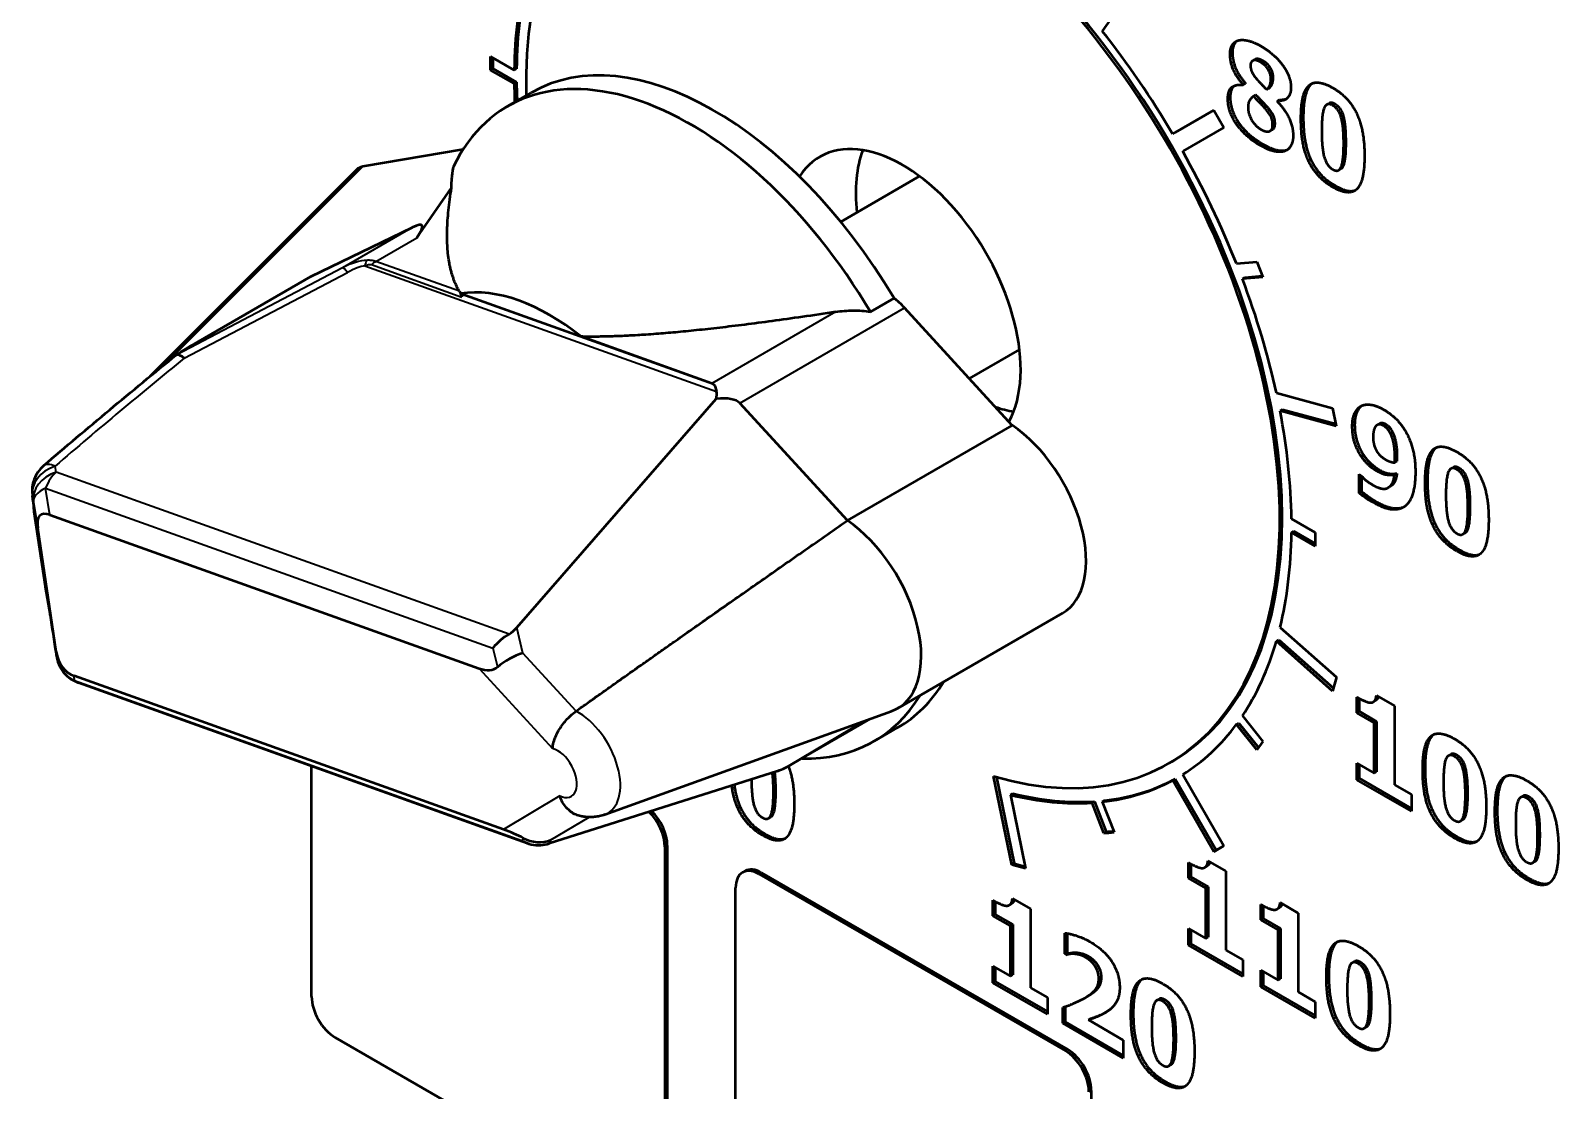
# Model space of a CAD drawing. Header units: millimetres. Extents: x 4735 to 8066, y 756 to 2595.
# Drawn here: x 6217.07 to 6262.93, y 2123.16 to 2154.96 of the extents above; entities that cross this region are included whole.
import ezdxf

# ---------------------------------------------------------------- set-up
doc = ezdxf.new("R2010")
doc.units = ezdxf.units.MM
doc.header["$LTSCALE"] = 1.8
doc.layers.add('외형선(ISO)', color=7, linetype='Continuous', lineweight=50)
doc.layers.add('좁은 외형선(ISO)', color=7, linetype='Continuous', lineweight=35)

msp = doc.modelspace()

# ---------------------------------------------------------------- linework, layer by layer
at = {"layer": '외형선(ISO)'}
for p, q in [((6249.593, 2155.445), (6249.238, 2154.941)), ((6230.878, 2153.774), (6230.878, 2154.182)), ((6230.878, 2154.182), (6231.586, 2153.773)), ((6230.949, 2154.141), (6230.949, 2153.815)), ((6230.878, 2153.774), (6230.949, 2153.815)), ((6231.586, 2153.365), (6230.878, 2153.774)), ((6230.949, 2153.815), (6231.657, 2153.406)), ((6231.586, 2153.773), (6231.657, 2153.814)), ((6253.749, 2154.048), (6253.82, 2154.089)), ((6231.586, 2153.365), (6231.657, 2153.406)), ((6253.464, 2153.341), (6253.535, 2153.381)), ((6253.464, 2153.329), (6253.535, 2153.37)), ((6253.464, 2153.329), (6253.464, 2153.341)), ((6253.535, 2153.381), (6253.535, 2153.37)), ((6254.174, 2153.185), (6254.245, 2153.226)), ((6231.388, 2152.686), (6232.096, 2153.094)), ((6253.779, 2152.985), (6253.849, 2153.026)), ((6254.487, 2152.843), (6254.557, 2152.883)), ((6254.487, 2152.843), (6254.487, 2152.833)), ((6255.973, 2152.733), (6256.044, 2152.774)), ((6251.351, 2151.856), (6252.586, 2152.57)), ((6252.586, 2152.57), (6251.421, 2151.897)), ((6252.586, 2152.57), (6252.888, 2152.048)), ((6254.08, 2152.67), (6254.15, 2152.711)), ((6251.351, 2151.856), (6251.421, 2151.897)), ((6252.888, 2152.048), (6251.652, 2151.334)), ((6254.278, 2151.947), (6254.348, 2151.988)), ((6230.054, 2151.393), (6227.039, 2150.875)), ((6226.856, 2150.781), (6220.651, 2144.577)), ((6243.752, 2150.586), (6241.387, 2149.221)), ((6256.334, 2150.769), (6256.404, 2150.81)), ((6228.663, 2148.739), (6229.704, 2150.235)), ((6225.485, 2147.577), (6228.52, 2149.048)), ((6253.267, 2147.964), (6253.881, 2148.018)), ((6253.881, 2148.018), (6254.057, 2147.563)), ((6225.485, 2147.577), (6222.105, 2145.626)), ((6254.057, 2147.563), (6253.444, 2147.508)), ((6253.444, 2147.508), (6253.514, 2147.549)), ((6253.514, 2147.549), (6254.044, 2147.596)), ((6229.982, 2147.065), (6233.591, 2145.774)), ((6242.279, 2146.522), (6242.986, 2146.93)), ((6246.537, 2143.112), (6243.304, 2146.633)), ((6237.517, 2144.37), (6233.591, 2145.774)), ((6246.752, 2145.39), (6245.245, 2144.52)), ((6254.465, 2144.085), (6256.153, 2143.632)), ((6231.662, 2137.042), (6237.65, 2143.907)), ((6241.587, 2140.254), (6238.355, 2143.775)), ((6254.575, 2143.545), (6254.646, 2143.586)), ((6254.646, 2143.586), (6256.25, 2143.156)), ((6256.153, 2143.632), (6256.263, 2143.092)), ((6241.587, 2140.254), (6246.537, 2143.112)), ((6256.263, 2143.092), (6254.575, 2143.545)), ((6257.489, 2143.12), (6257.56, 2143.161)), ((6257.89, 2142.863), (6257.96, 2142.904)), ((6258.016, 2141.993), (6258.087, 2142.034)), ((6259.701, 2141.809), (6259.772, 2141.85)), ((6256.945, 2141.088), (6256.945, 2141.648)), ((6256.945, 2141.648), (6256.993, 2141.62)), ((6257.016, 2141.595), (6257.016, 2141.129)), ((6257.822, 2141.242), (6257.893, 2141.283)), ((6258.01, 2141.629), (6258.081, 2141.669)), ((6256.945, 2141.088), (6257.016, 2141.129)), ((6217.171, 2140.523), (6217.508, 2138.284)), ((6217.652, 2140.424), (6230.534, 2135.817)), ((6217.84, 2136.318), (6217.283, 2140.024)), ((6254.918, 2140.302), (6255.627, 2139.893)), ((6254.918, 2139.894), (6254.989, 2139.935)), ((6255.627, 2139.485), (6254.918, 2139.894)), ((6254.989, 2139.935), (6255.627, 2139.567)), ((6255.627, 2139.893), (6255.627, 2139.485)), ((6260.061, 2139.845), (6260.132, 2139.885)), ((6217.511, 2138.263), (6217.657, 2137.419)), ((6243.093, 2134.618), (6248.043, 2137.475)), ((6254.465, 2136.636), (6254.536, 2136.677)), ((6254.536, 2136.677), (6256.175, 2135.223)), ((6254.576, 2137.048), (6256.264, 2135.551)), ((6217.841, 2136.229), (6217.858, 2136.141)), ((6256.153, 2135.139), (6254.465, 2136.636)), ((6231.261, 2130.985), (6218.379, 2135.593)), ((6231.985, 2130.568), (6218.503, 2135.39)), ((6256.264, 2135.551), (6256.153, 2135.139)), ((6256.881, 2134.49), (6256.881, 2134.956)), ((6256.952, 2134.917), (6256.952, 2134.531)), ((6257.374, 2134.813), (6257.445, 2134.853)), ((6257.465, 2135.008), (6258.006, 2134.695)), ((6234.302, 2131.43), (6242.907, 2134.531)), ((6253.444, 2134.391), (6254.057, 2133.628)), ((6256.881, 2134.49), (6256.952, 2134.531)), ((6257.403, 2134.189), (6256.881, 2134.49)), ((6256.952, 2134.531), (6257.473, 2134.23)), ((6258.006, 2134.695), (6258.006, 2132.328)), ((6239.82, 2132.885), (6242.28, 2134.305)), ((6239.824, 2132.888), (6242.09, 2134.237)), ((6242.388, 2133.633), (6243.096, 2134.041)), ((6253.267, 2134.139), (6253.338, 2134.18)), ((6253.881, 2133.376), (6253.267, 2134.139)), ((6253.338, 2134.18), (6253.929, 2133.445)), ((6257.403, 2134.189), (6257.473, 2134.23)), ((6257.403, 2132.677), (6257.403, 2134.189)), ((6257.473, 2134.23), (6257.473, 2132.718)), ((6254.057, 2133.628), (6253.881, 2133.376)), ((6251.252, 2132.977), (6251.323, 2133.018)), ((6259.627, 2133.2), (6259.698, 2133.241)), ((6225.504, 2125.972), (6225.504, 2132.886)), ((6239.486, 2132.734), (6232.637, 2130.564)), ((6246.518, 2129.924), (6245.975, 2132.582)), ((6246.059, 2132.558), (6246.589, 2129.965)), ((6251.652, 2132.634), (6252.888, 2130.493)), ((6256.881, 2132.48), (6256.881, 2132.978)), ((6256.881, 2132.978), (6257.403, 2132.677)), ((6256.952, 2132.937), (6256.952, 2132.521)), ((6257.403, 2132.677), (6257.473, 2132.718)), ((6251.351, 2132.46), (6251.421, 2132.5)), ((6252.586, 2130.319), (6251.351, 2132.46)), ((6251.421, 2132.5), (6252.657, 2130.36)), ((6256.881, 2132.48), (6256.952, 2132.521)), ((6258.516, 2131.536), (6256.881, 2132.48)), ((6256.952, 2132.521), (6258.516, 2131.618)), ((6258.006, 2132.328), (6258.516, 2132.034)), ((6246.478, 2132.024), (6246.549, 2132.065)), ((6246.478, 2132.024), (6246.93, 2129.814)), ((6248.932, 2131.786), (6249.003, 2131.827)), ((6249.286, 2130.875), (6248.932, 2131.786)), ((6249.003, 2131.827), (6249.357, 2130.916)), ((6249.238, 2131.814), (6249.309, 2131.854)), ((6249.238, 2131.814), (6249.592, 2130.902)), ((6258.516, 2132.034), (6258.516, 2131.536)), ((6261.795, 2131.948), (6261.866, 2131.989)), ((6239.217, 2131.319), (6239.288, 2131.36)), ((6259.987, 2131.236), (6260.058, 2131.277)), ((6249.286, 2130.875), (6249.357, 2130.916)), ((6236.111, 2130.463), (6236.111, 2119.848)), ((6236.181, 2130.504), (6236.181, 2119.889)), ((6252.888, 2130.493), (6252.586, 2130.319)), ((6252.586, 2130.319), (6252.657, 2130.36)), ((6252.657, 2130.36), (6252.888, 2130.493)), ((6246.518, 2129.924), (6246.589, 2129.965)), ((6246.93, 2129.814), (6246.518, 2129.924)), ((6246.589, 2129.965), (6246.917, 2129.877)), ((6251.825, 2129.525), (6251.825, 2129.991)), ((6251.895, 2129.952), (6251.895, 2129.566)), ((6252.318, 2129.848), (6252.389, 2129.888)), ((6252.408, 2130.043), (6252.95, 2129.73)), ((6262.156, 2129.984), (6262.226, 2130.025)), ((6238.51, 2129.737), (6238.439, 2129.696)), ((6238.939, 2129.646), (6248.131, 2124.339)), ((6239.01, 2129.687), (6248.202, 2124.38)), ((6251.825, 2129.525), (6251.895, 2129.566)), ((6252.346, 2129.224), (6251.825, 2129.525)), ((6251.895, 2129.566), (6252.417, 2129.265)), ((6252.95, 2129.73), (6252.95, 2127.363)), ((6238.232, 2118.624), (6238.232, 2129.238)), ((6246.54, 2128.913), (6247.081, 2128.601)), ((6252.346, 2129.224), (6252.417, 2129.265)), ((6252.346, 2127.712), (6252.346, 2129.224)), ((6252.417, 2129.265), (6252.417, 2127.753)), ((6245.956, 2128.396), (6245.956, 2128.861)), ((6245.956, 2128.396), (6246.027, 2128.437)), ((6246.027, 2128.822), (6246.027, 2128.437)), ((6246.027, 2128.437), (6246.548, 2128.136)), ((6246.45, 2128.718), (6246.52, 2128.759)), ((6247.081, 2128.601), (6247.081, 2126.234)), ((6253.993, 2128.274), (6253.993, 2128.739)), ((6254.063, 2128.7), (6254.063, 2128.314)), ((6254.486, 2128.596), (6254.557, 2128.637)), ((6254.576, 2128.791), (6255.118, 2128.478)), ((6255.118, 2128.478), (6255.118, 2126.112)), ((6246.478, 2128.095), (6245.956, 2128.396)), ((6246.478, 2128.095), (6246.548, 2128.136)), ((6246.478, 2126.583), (6246.478, 2128.095)), ((6246.548, 2128.136), (6246.548, 2126.623)), ((6251.825, 2127.515), (6251.825, 2128.013)), ((6251.825, 2128.013), (6252.346, 2127.712)), ((6251.895, 2127.972), (6251.895, 2127.556)), ((6253.993, 2128.274), (6254.063, 2128.314)), ((6254.514, 2127.972), (6253.993, 2128.274)), ((6254.063, 2128.314), (6254.585, 2128.013)), ((6254.514, 2127.972), (6254.585, 2128.013)), ((6254.514, 2126.46), (6254.514, 2127.972)), ((6254.585, 2128.013), (6254.585, 2126.501)), ((6248.11, 2127.254), (6248.11, 2127.877)), ((6248.181, 2127.87), (6248.181, 2127.295)), ((6251.825, 2127.515), (6251.895, 2127.556)), ((6253.459, 2126.571), (6251.825, 2127.515)), ((6251.895, 2127.556), (6253.459, 2126.653)), ((6252.346, 2127.712), (6252.417, 2127.753)), ((6248.11, 2127.254), (6248.181, 2127.295)), ((6248.158, 2127.226), (6248.11, 2127.254)), ((6248.158, 2127.226), (6248.229, 2127.267)), ((6248.181, 2127.295), (6248.229, 2127.267)), ((6248.393, 2127.251), (6248.464, 2127.292)), ((6252.95, 2127.363), (6253.459, 2127.069)), ((6253.459, 2127.069), (6253.459, 2126.571)), ((6245.956, 2126.386), (6245.956, 2126.884)), ((6245.956, 2126.884), (6246.478, 2126.583)), ((6246.027, 2126.843), (6246.027, 2126.427)), ((6246.478, 2126.583), (6246.548, 2126.623)), ((6253.993, 2126.263), (6253.993, 2126.761)), ((6253.993, 2126.761), (6254.514, 2126.46)), ((6254.063, 2126.72), (6254.063, 2126.304)), ((6256.739, 2126.983), (6256.809, 2127.024)), ((6245.956, 2126.386), (6246.027, 2126.427)), ((6247.591, 2125.442), (6245.956, 2126.386)), ((6246.027, 2126.427), (6247.591, 2125.524)), ((6247.081, 2126.234), (6247.591, 2125.94)), ((6253.993, 2126.263), (6254.063, 2126.304)), ((6255.627, 2125.32), (6253.993, 2126.263)), ((6254.063, 2126.304), (6255.627, 2125.401)), ((6254.514, 2126.46), (6254.585, 2126.501)), ((6247.591, 2125.94), (6247.591, 2125.442)), ((6248.121, 2125.667), (6248.121, 2125.218)), ((6248.711, 2125.927), (6248.782, 2125.967)), ((6250.87, 2125.854), (6250.941, 2125.895)), ((6255.118, 2126.112), (6255.627, 2125.818)), ((6255.627, 2125.818), (6255.627, 2125.32)), ((6248.05, 2125.177), (6248.05, 2125.642)), ((6248.05, 2125.177), (6248.121, 2125.218)), ((6248.121, 2125.218), (6249.869, 2124.208)), ((6248.82, 2125.272), (6248.891, 2125.313)), ((6248.82, 2125.272), (6249.869, 2124.666)), ((6235.403, 2119.44), (6226.211, 2124.747)), ((6249.869, 2124.127), (6248.05, 2125.177)), ((6257.099, 2125.019), (6257.17, 2125.06)), ((6249.869, 2124.666), (6249.869, 2124.127)), ((6251.231, 2123.89), (6251.301, 2123.93)), ((6248.909, 2123.155), (6248.909, 2112.541))]:
    msp.add_line(p, q, dxfattribs=at)
for centre, start, end in [((6218.112, 2141.14), 130.6465, 188.1756), ((6218.16, 2140.672), 176.8168, 188.5562), ((6218.497, 2138.432), 188.5562, 189.7672), ((6218.823, 2136.42), 188.8166, 191.0013), ((6218.84, 2136.331), 191.0013, 250.3199)]:
    msp.add_arc(centre, 1, start, end, dxfattribs=at)
for centre, major_axis, ratio, start_param, end_param in [((6243.323, 2146.874), (-8, 13.856), 0.57735, 3.141593, 6.283185), ((6243.252, 2146.834), (8, -13.856), 0.57735, 5.740803, 10.237534), ((6243.252, 2146.834), (-8.25, 14.289), 0.57735, 0.541919, 0.770246), ((6243.323, 2146.874), (8.25, -14.289), 0.57735, 3.683511, 3.911839), ((6237.596, 2143.568), (-5.5, 9.526), 0.57735, 4.732096, 6.283185), ((6243.252, 2146.834), (8.25, -14.289), 0.57735, 1.58902, 1.817444), ((6236.888, 2143.159), (-5.5, 9.526), 0.57735, 4.732096, 6.655601), ((6243.252, 2146.834), (-8.25, 14.289), 0.57735, 0.80055, 0.841069), ((6243.323, 2146.874), (8.25, -14.289), 0.57735, 3.942143, 3.982661), ((6243.252, 2146.834), (-2.5, 4.33), 0.57735, 3.477593, 6.569942), ((6245.374, 2148.058), (2.5, -4.33), 0.57735, 3.579742, 4.068888), ((6243.252, 2146.834), (8.25, -14.289), 0.57735, 1.324149, 1.552476), ((6227.444, 2149.955), (-0.523, 0.877), 0.567258, 6.06822, 6.425763), ((6221.819, 2142.878), (6.996, 6.232), 0.068401, 6.004955, 6.519777), ((6232.646, 2140.71), (-3.5, 6.062), 0.57735, 5.305546, 6.066048), ((6243.252, 2146.834), (8.25, -14.289), 0.57735, 1.065518, 1.293845), ((6242.731, 2145.471), (-1, 1.732), 0.57735, 5.080622, 5.31677), ((6221.987, 2144.391), (-0.548, 0.828), 0.247428, 5.615789, 6.190329), ((6228.084, 2137.014), (9.505, 7.306), 0.103718, 0.022253, 0.066668), ((6232.382, 2139.495), (5.207, 4.78), 0.185589, 6.042342, 6.162872), ((6228.084, 2137.014), (10.3, 6.723), 0.153372, 0.025455, 0.292386), ((6245.374, 2148.058), (2.5, -4.33), 0.57735, 5.683206, 5.845036), ((6246.329, 2140.444), (1.714, -2.969), 0.57735, 0, 2.270072), ((6243.252, 2146.834), (8.25, -14.289), 0.57735, 0.80055, 1.028973), ((6218.112, 2141.14), (-0.652, 0.758), 0.392054, 6.282891, 6.282966), ((6218.112, 2141.14), (-0.99, -0.142), 0.734771, 6.283184, 6.283407), ((6218.486, 2138.855), (-1.117, 1.564), 0.303879, 5.870598, 6.821076), ((6241.379, 2137.586), (1.714, -2.969), 0.57735, 6.179882, 8.553257), ((6243.252, 2146.834), (8.25, -14.289), 0.57735, 0.541919, 0.770246), ((6218.5, 2132.958), (-1.688, 10.572), 0.013317, 1.132347, 1.250539), ((6231.568, 2136.164), (-0.806, -0.724), 0.586319, 4.378169, 4.978016), ((6231.071, 2138.221), (0.022, -1.472), 0.658757, 0.358048, 0.632599), ((6218.823, 2136.42), (-0.988, -0.153), 0.128642, 0, 0.011829), ((6218.808, 2136.71), (0.47, 1.101), 0.783041, 2.238066, 3.188543), ((6231.665, 2135.764), (-0.907, -0.484), 0.391395, 4.309458, 5.183857), ((6243.252, 2146.834), (8.25, -14.289), 0.57735, 0.276951, 0.505375), ((6229.927, 2137.656), (1.11, -1.828), 0.432896, 5.793011, 6.344595), ((6237.596, 2143.568), (5.5, -9.526), 0.57735, 0, 0.302799), ((6236.888, 2143.159), (5.5, -9.526), 0.57735, 5.941311, 6.585984), ((6243.252, 2146.834), (8.25, -14.289), 0.57735, 0.01832, 0.246647), ((6234.471, 2130.952), (5.375, 1.955), 0.018978, 5.907813, 6.183864), ((6243.252, 2146.834), (8.25, -14.289), 0.57735, 6.036538, 6.264961), ((6243.323, 2146.874), (8.25, -14.289), 0.57735, 6.036538, 6.264961), ((6243.252, 2146.834), (8.25, -14.289), 0.57735, 5.777907, 6.006234), ((6243.323, 2146.874), (8.25, -14.289), 0.57735, 5.777907, 6.006234), ((6235.403, 2130.871), (0.5, -0.866), 0.57735, 0.785398, 2.028122), ((6235.474, 2130.912), (0.5, -0.866), 0.57735, 0.785398, 2.00689), ((6230.96, 2130.793), (1.255, -0.397), 0.211502, 0.844021, 1.395606), ((6232.293, 2131.587), (0.74, -0.678), 0.957389, 4.972293, 5.846692), ((6243.252, 2146.834), (8.75, -15.155), 0.57735, 6.0071, 6.035672), ((6243.323, 2146.874), (8.75, -15.155), 0.57735, 6.0071, 6.027866), ((6232.265, 2131.53), (-0.39, 0.95), 0.94144, 2.252897, 2.852744), ((6232.123, 2131.233), (0.992, -0.214), 0.696254, 5.125538, 5.40009), ((6238.939, 2128.83), (-0.5, 0.866), 0.57735, 5.497787, 7.068583), ((6239.01, 2128.871), (-0.5, 0.866), 0.57735, 5.497787, 6.283185), ((6226.211, 2125.564), (-0.5, 0.866), 0.57735, 0.785398, 2.356194), ((6248.131, 2123.523), (0.5, -0.866), 0.57735, 0.785398, 2.356194), ((6248.202, 2123.563), (0.5, -0.866), 0.57735, 0.785398, 2.356194)]:
    msp.add_ellipse(centre, major_axis=major_axis, ratio=ratio, start_param=start_param, end_param=end_param, dxfattribs=at)
for points, degree in [([(6253.073, 2154.254), (6253.073, 2154.412), (6253.193, 2154.618), (6253.311, 2154.658)], 2), ([(6253.311, 2154.658), (6253.426, 2154.696), (6253.773, 2154.621), (6253.989, 2154.496)], 2), ([(6253.464, 2153.341), (6253.245, 2153.589), (6253.073, 2154.039), (6253.073, 2154.254)], 2), ([(6253.143, 2154.295), (6253.143, 2154.08), (6253.316, 2153.63), (6253.535, 2153.381)], 2), ([(6253.989, 2154.496), (6254.218, 2154.364), (6254.559, 2154.054), (6254.669, 2153.897)], 2), ([(6253.989, 2154.01), (6253.853, 2154.089), (6253.686, 2154.027), (6253.686, 2153.911)], 2), ([(6253.686, 2153.911), (6253.686, 2153.798), (6253.787, 2153.599), (6253.893, 2153.479)], 2), ([(6254.298, 2153.512), (6254.298, 2153.658), (6254.132, 2153.928), (6253.989, 2154.01)], 2), ([(6254.369, 2153.553), (6254.369, 2153.699), (6254.202, 2153.968), (6254.06, 2154.051)], 2), ([(6254.669, 2153.897), (6254.781, 2153.74), (6254.902, 2153.402), (6254.902, 2153.247)], 2), ([(6253.007, 2152.912), (6253.007, 2153.158), (6253.241, 2153.349), (6253.464, 2153.329)], 2), ([(6253.893, 2153.479), (6253.939, 2153.425), (6254.068, 2153.293), (6254.174, 2153.185)], 2), ([(6254.174, 2153.185), (6254.238, 2153.246), (6254.298, 2153.394), (6254.298, 2153.512)], 2), ([(6254.245, 2153.226), (6254.309, 2153.286), (6254.369, 2153.435), (6254.369, 2153.553)], 2), ([(6254.902, 2153.247), (6254.902, 2153.043), (6254.697, 2152.834), (6254.487, 2152.843)], 2), ([(6255.201, 2152.303), (6255.201, 2152.683), (6255.303, 2153.161), (6255.419, 2153.288)], 2), ([(6255.49, 2153.329), (6255.374, 2153.202), (6255.271, 2152.724), (6255.271, 2152.344)], 2), ([(6255.419, 2153.288), (6255.536, 2153.411), (6255.903, 2153.385), (6256.155, 2153.239)], 2), ([(6255.536, 2153.371), (6255.512, 2153.352), (6255.49, 2153.329)], 2), ([(6256.155, 2153.239), (6256.422, 2153.085), (6256.779, 2152.684), (6256.893, 2152.426)], 2), ([(6253.237, 2152.186), (6253.119, 2152.368), (6253.007, 2152.741), (6253.007, 2152.912)], 2), ([(6253.077, 2152.953), (6253.077, 2152.782), (6253.19, 2152.409), (6253.308, 2152.227)], 2), ([(6253.779, 2152.985), (6253.715, 2152.948), (6253.612, 2152.785), (6253.612, 2152.653)], 2), ([(6254.08, 2152.67), (6254.031, 2152.723), (6253.849, 2152.91), (6253.779, 2152.985)], 2), ([(6254.15, 2152.711), (6254.102, 2152.764), (6253.92, 2152.951), (6253.849, 2153.026)], 2), ([(6254.487, 2152.833), (6254.733, 2152.575), (6254.966, 2152.066), (6254.966, 2151.804)], 2), ([(6254.557, 2152.883), (6254.685, 2152.879), (6254.773, 2152.915)], 2), ([(6256.155, 2152.711), (6255.977, 2152.814), (6255.824, 2152.473), (6255.824, 2151.941)], 2), ([(6256.226, 2152.751), (6256.115, 2152.815), (6256.044, 2152.774)], 2), ([(6256.555, 2151.603), (6256.555, 2152.133), (6256.405, 2152.648), (6256.226, 2152.751)], 2), ([(6253.612, 2152.653), (6253.612, 2152.454), (6253.833, 2152.088), (6254.011, 2151.985)], 2), ([(6254.352, 2152.128), (6254.352, 2152.269), (6254.248, 2152.478), (6254.08, 2152.67)], 2), ([(6254.423, 2152.169), (6254.423, 2152.31), (6254.319, 2152.519), (6254.15, 2152.711)], 2), ([(6255.417, 2151.069), (6255.303, 2151.322), (6255.201, 2151.932), (6255.201, 2152.303)], 2), ([(6255.271, 2152.344), (6255.271, 2151.973), (6255.374, 2151.363), (6255.488, 2151.109)], 2), ([(6256.484, 2151.562), (6256.484, 2152.092), (6256.334, 2152.608), (6256.155, 2152.711)], 2), ([(6256.893, 2152.426), (6257.006, 2152.173), (6257.108, 2151.561), (6257.108, 2151.202)], 2), ([(6253.983, 2151.51), (6253.733, 2151.655), (6253.358, 2152.003), (6253.237, 2152.186)], 2), ([(6253.308, 2152.227), (6253.428, 2152.044), (6253.803, 2151.695), (6254.054, 2151.551)], 2), ([(6254.011, 2151.985), (6254.061, 2151.956), (6254.186, 2151.921), (6254.234, 2151.93)], 2), ([(6254.234, 2151.93), (6254.288, 2151.943), (6254.352, 2152.026), (6254.352, 2152.128)], 2), ([(6254.966, 2151.804), (6254.966, 2151.621), (6254.834, 2151.38), (6254.707, 2151.337)], 2), ([(6255.824, 2151.941), (6255.824, 2151.417), (6255.977, 2150.894), (6256.155, 2150.791)], 2), ([(6254.707, 2151.337), (6254.581, 2151.294), (6254.218, 2151.374), (6253.983, 2151.51)], 2), ([(6254.054, 2151.551), (6254.289, 2151.415), (6254.652, 2151.335), (6254.778, 2151.378)], 2), ([(6254.778, 2151.378), (6254.792, 2151.383), (6254.805, 2151.388)], 2), ([(6256.155, 2150.791), (6256.332, 2150.689), (6256.484, 2151.036), (6256.484, 2151.562)], 2), ([(6256.155, 2150.263), (6255.893, 2150.414), (6255.532, 2150.813), (6255.417, 2151.069)], 2), ([(6255.488, 2151.109), (6255.602, 2150.854), (6255.963, 2150.455), (6256.226, 2150.304)], 2), ([(6257.108, 2151.202), (6257.108, 2150.831), (6257.006, 2150.335), (6256.891, 2150.213)], 2), ([(6256.891, 2150.213), (6256.779, 2150.093), (6256.416, 2150.112), (6256.155, 2150.263)], 2), ([(6229.94, 2147.134), (6229.971, 2147.083), (6229.998, 2147.026), (6230.015, 2146.963)], 3), ([(6230.015, 2146.963), (6230.006, 2146.993), (6229.996, 2147.023), (6229.986, 2147.053)], 3), ([(6217.464, 2141.902), (6218.771, 2143.025), (6220.103, 2144.138), (6221.461, 2145.236)], 3), ([(6256.742, 2143.09), (6256.742, 2143.314), (6256.875, 2143.616), (6256.995, 2143.685)], 2), ([(6256.995, 2143.685), (6257.115, 2143.754), (6257.464, 2143.71), (6257.679, 2143.587)], 2), ([(6257.679, 2143.587), (6257.896, 2143.462), (6258.23, 2143.129), (6258.351, 2142.914)], 2), ([(6257.021, 2142.165), (6256.893, 2142.352), (6256.742, 2142.803), (6256.742, 2143.09)], 2), ([(6256.813, 2143.131), (6256.813, 2142.843), (6256.963, 2142.393), (6257.092, 2142.205)], 2), ([(6257.468, 2143.106), (6257.426, 2143.075), (6257.366, 2142.894), (6257.366, 2142.767)], 2), ([(6257.677, 2143.101), (6257.621, 2143.134), (6257.516, 2143.143), (6257.468, 2143.106)], 2), ([(6257.89, 2142.863), (6257.847, 2142.95), (6257.739, 2143.066), (6257.677, 2143.101)], 2), ([(6257.96, 2142.904), (6257.918, 2142.991), (6257.81, 2143.106), (6257.748, 2143.142)], 2), ([(6257.366, 2142.767), (6257.366, 2142.628), (6257.428, 2142.414), (6257.48, 2142.33)], 2), ([(6258.02, 2142.169), (6258.02, 2142.403), (6257.952, 2142.744), (6257.89, 2142.863)], 2), ([(6258.091, 2142.21), (6258.091, 2142.444), (6258.022, 2142.784), (6257.96, 2142.904)], 2), ([(6258.351, 2142.914), (6258.491, 2142.671), (6258.636, 2142.073), (6258.636, 2141.707)], 2), ([(6257.092, 2142.205), (6257.188, 2142.067), (6257.423, 2141.852), (6257.549, 2141.779)], 2), ([(6257.48, 2142.33), (6257.535, 2142.246), (6257.669, 2142.126), (6257.753, 2142.078)], 2), ([(6258.087, 2142.034), (6258.087, 2142.055), (6258.091, 2142.131), (6258.091, 2142.21)], 2), ([(6258.928, 2141.378), (6258.928, 2141.758), (6259.031, 2142.236), (6259.147, 2142.364)], 2), ([(6259.218, 2142.405), (6259.101, 2142.277), (6258.999, 2141.799), (6258.999, 2141.419)], 2), ([(6259.147, 2142.364), (6259.263, 2142.487), (6259.63, 2142.46), (6259.883, 2142.314)], 2), ([(6259.264, 2142.446), (6259.24, 2142.428), (6259.218, 2142.405)], 2), ([(6259.883, 2142.314), (6260.15, 2142.16), (6260.507, 2141.759), (6260.621, 2141.501)], 2), ([(6257.478, 2141.739), (6257.352, 2141.811), (6257.117, 2142.026), (6257.021, 2142.165)], 2), ([(6258.01, 2141.629), (6257.877, 2141.61), (6257.649, 2141.64), (6257.478, 2141.739)], 2), ([(6257.549, 2141.779), (6257.72, 2141.681), (6257.948, 2141.651), (6258.081, 2141.669)], 2), ([(6257.753, 2142.078), (6257.823, 2142.037), (6257.97, 2141.997), (6258.016, 2141.993)], 2), ([(6258.016, 2141.993), (6258.016, 2142.014), (6258.02, 2142.091), (6258.02, 2142.169)], 2), ([(6259.883, 2141.786), (6259.705, 2141.889), (6259.552, 2141.549), (6259.552, 2141.016)], 2), ([(6259.954, 2141.827), (6259.843, 2141.891), (6259.772, 2141.85)], 2), ([(6260.212, 2140.637), (6260.212, 2141.168), (6260.062, 2141.683), (6259.883, 2141.786)], 2), ([(6260.283, 2140.678), (6260.283, 2141.209), (6260.132, 2141.724), (6259.954, 2141.827)], 2), ([(6256.993, 2141.62), (6257.039, 2141.566), (6257.212, 2141.406), (6257.362, 2141.319)], 2), ([(6257.362, 2141.319), (6257.484, 2141.249), (6257.711, 2141.192), (6257.791, 2141.227)], 2), ([(6257.791, 2141.227), (6257.877, 2141.263), (6257.99, 2141.45), (6258.01, 2141.629)], 2), ([(6258.636, 2141.707), (6258.636, 2141.344), (6258.489, 2140.821), (6258.335, 2140.693)], 2), ([(6259.145, 2140.144), (6259.031, 2140.398), (6258.928, 2141.008), (6258.928, 2141.378)], 2), ([(6258.999, 2141.419), (6258.999, 2141.049), (6259.101, 2140.439), (6259.216, 2140.185)], 2), ([(6260.621, 2141.501), (6260.733, 2141.249), (6260.836, 2140.636), (6260.836, 2140.277)], 2), ([(6217.248, 2140.135), (6217.203, 2140.442), (6217.161, 2140.731), (6217.123, 2140.998)], 3), ([(6257.356, 2140.802), (6257.24, 2140.869), (6256.987, 2141.05), (6256.945, 2141.088)], 2), ([(6257.016, 2141.129), (6257.058, 2141.09), (6257.31, 2140.91), (6257.427, 2140.843)], 2), ([(6258.335, 2140.693), (6258.174, 2140.566), (6257.701, 2140.603), (6257.356, 2140.802)], 2), ([(6259.552, 2141.016), (6259.552, 2140.493), (6259.705, 2139.969), (6259.883, 2139.866)], 2), ([(6259.883, 2139.866), (6260.06, 2139.764), (6260.212, 2140.112), (6260.212, 2140.637)], 2), ([(6233.446, 2134.538), (6236.826, 2136.941), (6241.587, 2140.254)], 2), ([(6259.883, 2139.338), (6259.62, 2139.49), (6259.259, 2139.888), (6259.145, 2140.144)], 2), ([(6259.216, 2140.185), (6259.33, 2139.929), (6259.691, 2139.531), (6259.954, 2139.379)], 2), ([(6260.836, 2140.277), (6260.836, 2139.907), (6260.733, 2139.41), (6260.619, 2139.288)], 2), ([(6260.619, 2139.288), (6260.507, 2139.168), (6260.144, 2139.188), (6259.883, 2139.338)], 2), ([(6256.881, 2134.956), (6256.995, 2134.89), (6257.222, 2134.794), (6257.29, 2134.791)], 2), ([(6257.29, 2134.791), (6257.368, 2134.792), (6257.457, 2134.897), (6257.465, 2135.008)], 2), ([(6258.855, 2132.77), (6258.855, 2133.149), (6258.957, 2133.628), (6259.073, 2133.755)], 2), ([(6259.144, 2133.796), (6259.028, 2133.668), (6258.925, 2133.19), (6258.925, 2132.81)], 2), ([(6259.073, 2133.755), (6259.19, 2133.878), (6259.557, 2133.851), (6259.809, 2133.705)], 2), ([(6259.19, 2133.837), (6259.166, 2133.819), (6259.144, 2133.796)], 2), ([(6259.809, 2133.705), (6260.076, 2133.551), (6260.433, 2133.151), (6260.547, 2132.892)], 2), ([(6259.809, 2133.177), (6259.631, 2133.28), (6259.478, 2132.94), (6259.478, 2132.407)], 2), ([(6259.88, 2133.218), (6259.769, 2133.282), (6259.698, 2133.241)], 2), ([(6260.138, 2132.029), (6260.138, 2132.559), (6259.988, 2133.074), (6259.809, 2133.177)], 2), ([(6260.209, 2132.069), (6260.209, 2132.6), (6260.058, 2133.115), (6259.88, 2133.218)], 2), ([(6239.368, 2132.112), (6239.368, 2132.457), (6239.336, 2132.686)], 2), ([(6239.438, 2132.153), (6239.438, 2132.484), (6239.409, 2132.709)], 2), ([(6259.071, 2131.535), (6258.957, 2131.789), (6258.855, 2132.399), (6258.855, 2132.77)], 2), ([(6258.925, 2132.81), (6258.925, 2132.44), (6259.028, 2131.83), (6259.142, 2131.576)], 2), ([(6260.547, 2132.892), (6260.66, 2132.64), (6260.762, 2132.027), (6260.762, 2131.668)], 2), ([(6261.312, 2132.544), (6261.196, 2132.417), (6261.093, 2131.938), (6261.093, 2131.559)], 2), ([(6261.241, 2132.503), (6261.358, 2132.626), (6261.725, 2132.599), (6261.977, 2132.453)], 2), ([(6261.358, 2132.586), (6261.334, 2132.567), (6261.312, 2132.544)], 2), ([(6239.039, 2131.341), (6239.215, 2131.239), (6239.368, 2131.587), (6239.368, 2132.112)], 2), ([(6259.478, 2132.407), (6259.478, 2131.884), (6259.631, 2131.36), (6259.809, 2131.257)], 2), ([(6261.023, 2131.518), (6261.023, 2131.898), (6261.125, 2132.376), (6261.241, 2132.503)], 2), ([(6261.977, 2132.453), (6262.244, 2132.299), (6262.601, 2131.899), (6262.715, 2131.641)], 2), ([(6238.371, 2131.66), (6238.486, 2131.404), (6238.847, 2131.006), (6239.109, 2130.854)], 2), ([(6239.991, 2131.752), (6239.991, 2131.382), (6239.889, 2130.885), (6239.775, 2130.763)], 2), ([(6259.809, 2131.257), (6259.986, 2131.155), (6260.138, 2131.503), (6260.138, 2132.029)], 2), ([(6260.762, 2131.668), (6260.762, 2131.298), (6260.66, 2130.801), (6260.545, 2130.68)], 2), ([(6261.977, 2131.925), (6261.799, 2132.029), (6261.646, 2131.688), (6261.646, 2131.155)], 2), ([(6262.048, 2131.966), (6261.937, 2132.03), (6261.866, 2131.989)], 2), ([(6262.306, 2130.777), (6262.306, 2131.307), (6262.156, 2131.822), (6261.977, 2131.925)], 2), ([(6262.377, 2130.818), (6262.377, 2131.348), (6262.226, 2131.863), (6262.048, 2131.966)], 2), ([(6262.715, 2131.641), (6262.828, 2131.388), (6262.93, 2130.776), (6262.93, 2130.417)], 2), ([(6239.039, 2130.813), (6238.776, 2130.965), (6238.415, 2131.363), (6238.301, 2131.619)], 2), ([(6259.809, 2130.729), (6259.547, 2130.881), (6259.186, 2131.279), (6259.071, 2131.535)], 2), ([(6259.142, 2131.576), (6259.256, 2131.32), (6259.617, 2130.922), (6259.88, 2130.77)], 2), ([(6261.239, 2130.284), (6261.125, 2130.537), (6261.023, 2131.147), (6261.023, 2131.518)], 2), ([(6261.093, 2131.559), (6261.093, 2131.188), (6261.196, 2130.578), (6261.31, 2130.324)], 2), ([(6239.775, 2130.763), (6239.662, 2130.643), (6239.299, 2130.663), (6239.039, 2130.813)], 2), ([(6260.545, 2130.68), (6260.433, 2130.559), (6260.07, 2130.579), (6259.809, 2130.729)], 2), ([(6261.646, 2131.155), (6261.646, 2130.632), (6261.799, 2130.109), (6261.977, 2130.006)], 2), ([(6261.977, 2130.006), (6262.154, 2129.904), (6262.306, 2130.251), (6262.306, 2130.777)], 2), ([(6261.977, 2129.478), (6261.715, 2129.629), (6261.354, 2130.028), (6261.239, 2130.284)], 2), ([(6261.31, 2130.324), (6261.424, 2130.068), (6261.785, 2129.67), (6262.048, 2129.518)], 2), ([(6262.93, 2130.417), (6262.93, 2130.046), (6262.828, 2129.549), (6262.713, 2129.428)], 2), ([(6251.825, 2129.991), (6251.939, 2129.925), (6252.166, 2129.829), (6252.234, 2129.826)], 2), ([(6252.234, 2129.826), (6252.312, 2129.827), (6252.4, 2129.932), (6252.408, 2130.043)], 2), ([(6262.713, 2129.428), (6262.601, 2129.307), (6262.238, 2129.327), (6261.977, 2129.478)], 2), ([(6246.365, 2128.697), (6246.444, 2128.698), (6246.532, 2128.802), (6246.54, 2128.913)], 2), ([(6245.956, 2128.861), (6246.071, 2128.795), (6246.297, 2128.699), (6246.365, 2128.697)], 2), ([(6253.993, 2128.739), (6254.107, 2128.673), (6254.334, 2128.577), (6254.402, 2128.575)], 2), ([(6254.402, 2128.575), (6254.48, 2128.576), (6254.568, 2128.68), (6254.576, 2128.791)], 2), ([(6248.11, 2127.877), (6248.215, 2127.875), (6248.66, 2127.738), (6248.866, 2127.619)], 2), ([(6248.866, 2127.619), (6249.308, 2127.364), (6249.761, 2126.649), (6249.761, 2126.239)], 2), ([(6255.966, 2126.553), (6255.966, 2126.933), (6256.068, 2127.411), (6256.185, 2127.538)], 2), ([(6256.255, 2127.579), (6256.139, 2127.452), (6256.037, 2126.973), (6256.037, 2126.594)], 2), ([(6256.185, 2127.538), (6256.301, 2127.661), (6256.668, 2127.634), (6256.921, 2127.488)], 2), ([(6256.302, 2127.621), (6256.278, 2127.602), (6256.255, 2127.579)], 2), ([(6248.393, 2127.251), (6248.309, 2127.255), (6248.188, 2127.232), (6248.158, 2127.226)], 2), ([(6248.229, 2127.267), (6248.259, 2127.273), (6248.379, 2127.296), (6248.464, 2127.292)], 2), ([(6248.742, 2127.144), (6248.648, 2127.199), (6248.479, 2127.243), (6248.393, 2127.251)], 2), ([(6248.464, 2127.292), (6248.55, 2127.283), (6248.718, 2127.239), (6248.813, 2127.185)], 2), ([(6249.133, 2126.506), (6249.133, 2126.705), (6248.926, 2127.038), (6248.742, 2127.144)], 2), ([(6248.813, 2127.185), (6248.997, 2127.078), (6249.204, 2126.746), (6249.204, 2126.547)], 2), ([(6256.992, 2127.001), (6256.881, 2127.065), (6256.809, 2127.024)], 2), ([(6256.921, 2127.488), (6257.188, 2127.334), (6257.545, 2126.934), (6257.659, 2126.676)], 2), ([(6256.037, 2126.594), (6256.037, 2126.223), (6256.139, 2125.613), (6256.253, 2125.359)], 2), ([(6256.921, 2126.96), (6256.742, 2127.064), (6256.59, 2126.723), (6256.59, 2126.19)], 2), ([(6257.25, 2125.812), (6257.25, 2126.342), (6257.099, 2126.857), (6256.921, 2126.96)], 2), ([(6257.32, 2125.853), (6257.32, 2126.383), (6257.17, 2126.898), (6256.992, 2127.001)], 2), ([(6257.659, 2126.676), (6257.771, 2126.423), (6257.873, 2125.811), (6257.873, 2125.452)], 2), ([(6248.788, 2125.974), (6248.971, 2126.088), (6249.133, 2126.33), (6249.133, 2126.506)], 2), ([(6249.204, 2126.547), (6249.204, 2126.371), (6249.041, 2126.129), (6248.859, 2126.014)], 2), ([(6249.761, 2126.239), (6249.761, 2125.986), (6249.554, 2125.619), (6249.316, 2125.479)], 2), ([(6250.098, 2125.423), (6250.098, 2125.803), (6250.2, 2126.282), (6250.316, 2126.409)], 2), ([(6250.387, 2126.45), (6250.271, 2126.322), (6250.168, 2125.844), (6250.168, 2125.464)], 2), ([(6250.316, 2126.409), (6250.433, 2126.532), (6250.8, 2126.505), (6251.052, 2126.359)], 2), ([(6250.434, 2126.491), (6250.409, 2126.473), (6250.387, 2126.45)], 2), ([(6251.052, 2126.359), (6251.319, 2126.205), (6251.676, 2125.804), (6251.79, 2125.546)], 2), ([(6256.183, 2125.319), (6256.068, 2125.572), (6255.966, 2126.182), (6255.966, 2126.553)], 2), ([(6256.59, 2126.19), (6256.59, 2125.667), (6256.742, 2125.144), (6256.921, 2125.041)], 2), ([(6248.05, 2125.642), (6248.281, 2125.722), (6248.65, 2125.884), (6248.788, 2125.974)], 2), ([(6248.859, 2126.014), (6248.822, 2125.991), (6248.782, 2125.967)], 2), ([(6251.052, 2125.831), (6250.874, 2125.934), (6250.721, 2125.594), (6250.721, 2125.061)], 2), ([(6251.123, 2125.872), (6251.012, 2125.936), (6250.941, 2125.895)], 2), ([(6251.381, 2124.682), (6251.381, 2125.213), (6251.231, 2125.728), (6251.052, 2125.831)], 2), ([(6251.452, 2124.723), (6251.452, 2125.254), (6251.302, 2125.769), (6251.123, 2125.872)], 2), ([(6256.921, 2125.041), (6257.097, 2124.939), (6257.25, 2125.286), (6257.25, 2125.812)], 2), ([(6249.316, 2125.479), (6249.165, 2125.395), (6248.882, 2125.291), (6248.82, 2125.272)], 2), ([(6250.314, 2124.189), (6250.2, 2124.443), (6250.098, 2125.053), (6250.098, 2125.423)], 2), ([(6250.168, 2125.464), (6250.168, 2125.094), (6250.271, 2124.484), (6250.385, 2124.23)], 2), ([(6251.79, 2125.546), (6251.903, 2125.294), (6252.005, 2124.681), (6252.005, 2124.322)], 2), ([(6256.921, 2124.513), (6256.658, 2124.664), (6256.297, 2125.063), (6256.183, 2125.319)], 2), ([(6256.253, 2125.359), (6256.368, 2125.103), (6256.729, 2124.705), (6256.992, 2124.553)], 2), ([(6257.873, 2125.452), (6257.873, 2125.081), (6257.771, 2124.584), (6257.657, 2124.463)], 2), ([(6250.721, 2125.061), (6250.721, 2124.538), (6250.874, 2124.014), (6251.052, 2123.911)], 2), ([(6251.052, 2123.911), (6251.229, 2123.809), (6251.381, 2124.157), (6251.381, 2124.682)], 2), ([(6252.005, 2124.322), (6252.005, 2123.952), (6251.903, 2123.455), (6251.788, 2123.333)], 2), ([(6257.657, 2124.463), (6257.545, 2124.342), (6257.182, 2124.362), (6256.921, 2124.513)], 2), ([(6251.052, 2123.383), (6250.79, 2123.535), (6250.429, 2123.933), (6250.314, 2124.189)], 2), ([(6250.385, 2124.23), (6250.499, 2123.974), (6250.86, 2123.576), (6251.123, 2123.424)], 2), ([(6251.788, 2123.333), (6251.676, 2123.213), (6251.313, 2123.233), (6251.052, 2123.383)], 2)]:
    msp.add_open_spline(points, degree=degree, dxfattribs=at)
for points, degree, knots in [([(6253.285, 2154.648), (6253.236, 2154.611), (6253.143, 2154.452), (6253.143, 2154.295)], 2, [0.463302, 0.463302, 0.463302, 1, 2, 2, 2]), ([(6254.06, 2154.051), (6253.924, 2154.129), (6253.83, 2154.095), (6253.82, 2154.089)], 2, [0, 0, 0, 1, 1.130435, 1.130435, 1.130435]), ([(6253.201, 2153.299), (6253.198, 2153.296), (6253.077, 2153.198), (6253.077, 2152.953)], 2, [0.974076, 0.974076, 0.974076, 1, 2, 2, 2]), ([(6254.348, 2151.988), (6254.373, 2152.002), (6254.423, 2152.067), (6254.423, 2152.169)], 2, [0.444444, 0.444444, 0.444444, 1, 2, 2, 2]), ([(6256.404, 2150.81), (6256.449, 2150.836), (6256.555, 2151.077), (6256.555, 2151.603)], 2, [0.611111, 0.611111, 0.611111, 1, 2, 2, 2]), ([(6256.226, 2150.304), (6256.487, 2150.153), (6256.767, 2150.138), (6256.845, 2150.171)], 2, [0, 0, 0, 1, 1.542432, 1.542432, 1.542432]), ([(6241.233, 2146.515), (6241.411, 2146.542), (6241.589, 2146.557), (6241.926, 2146.561), (6242.103, 2146.548), (6242.279, 2146.522)], 3, [0.2307568, 0.2307568, 0.2307568, 0.2307568, 0.2828321, 0.2828321, 0.3320507, 0.3320507, 0.3320507, 0.3320507]), ([(6221.461, 2145.227), (6221.457, 2145.226), (6221.455, 2145.226), (6221.453, 2145.229), (6221.457, 2145.233), (6221.476, 2145.248), (6221.499, 2145.264), (6221.653, 2145.364), (6221.933, 2145.527), (6222.105, 2145.626)], 3, [0.1135982, 0.1135982, 0.1135982, 0.1135982, 0.1184043, 0.1184043, 0.1278515, 0.1278515, 0.145116, 0.145116, 0.2366337, 0.2366337, 0.2366337, 0.2366337]), ([(6237.57, 2144.34), (6237.576, 2144.335), (6237.582, 2144.329), (6237.602, 2144.305), (6237.613, 2144.286), (6237.638, 2144.226), (6237.648, 2144.181), (6237.657, 2144.13), (6237.657, 2144.127), (6237.657, 2144.125)], 3, [-1.49038289, -1.49038289, -1.49038289, -1.49038289, -1.48539604, -1.48539604, -1.47049489, -1.47049489, -1.44069259, -1.44069259, -1.43932791, -1.43932791, -1.43932791, -1.43932791]), ([(6257.031, 2143.703), (6256.935, 2143.634), (6256.813, 2143.355), (6256.813, 2143.131)], 2, [0.150384, 0.150384, 0.150384, 1, 2, 2, 2]), ([(6257.748, 2143.142), (6257.691, 2143.175), (6257.598, 2143.183), (6257.56, 2143.161)], 2, [0, 0, 0, 1, 1.789474, 1.789474, 1.789474]), ([(6258.081, 2141.669), (6258.061, 2141.491), (6257.959, 2141.321), (6257.893, 2141.283)], 2, [0, 0, 0, 1, 1.815385, 1.815385, 1.815385]), ([(6257.427, 2140.843), (6257.772, 2140.643), (6258.178, 2140.612), (6258.308, 2140.673)], 2, [0, 0, 0, 1, 1.715703, 1.715703, 1.715703]), ([(6260.132, 2139.885), (6260.177, 2139.911), (6260.283, 2140.152), (6260.283, 2140.678)], 2, [0.611111, 0.611111, 0.611111, 1, 2, 2, 2]), ([(6217.251, 2140.118), (6217.25, 2140.12), (6217.25, 2140.121), (6217.249, 2140.127), (6217.249, 2140.131), (6217.248, 2140.135)], 3, [-0.00044411, -0.00044411, -0.00044411, -0.00044411, 0, 0, 0.001355143, 0.001355143, 0.001355143, 0.001355143]), ([(6259.954, 2139.379), (6260.214, 2139.228), (6260.494, 2139.213), (6260.573, 2139.246)], 2, [0, 0, 0, 1, 1.542432, 1.542432, 1.542432]), ([(6217.657, 2137.419), (6217.656, 2137.421), (6217.656, 2137.423), (6217.656, 2137.425), (6217.656, 2137.426), (6217.656, 2137.426)], 3, [0.100668308, 0.100668308, 0.100668308, 0.100668308, 0.102525833, 0.102525833, 0.102971394, 0.102971394, 0.102971394, 0.102971394]), ([(6257.524, 2134.973), (6257.511, 2134.918), (6257.467, 2134.866), (6257.445, 2134.853)], 2, [0.375884, 0.375884, 0.375884, 1, 1.377049, 1.377049, 1.377049]), ([(6232.739, 2133.416), (6232.739, 2133.418), (6232.739, 2133.419), (6232.743, 2133.478), (6232.753, 2133.538), (6232.786, 2133.661), (6232.808, 2133.723), (6232.884, 2133.899), (6232.95, 2134.01), (6233.102, 2134.22), (6233.188, 2134.316), (6233.334, 2134.452), (6233.39, 2134.498), (6233.446, 2134.538)], 3, [-0.0005602, -0.0005602, -0.0005602, -0.0005602, 0, 0, 0.0220315, 0.0220315, 0.0441746, 0.0441746, 0.083679, 0.083679, 0.122246, 0.122246, 0.1458546, 0.1458546, 0.1458546, 0.1458546]), ([(6239.816, 2132.883), (6239.898, 2132.668), (6239.991, 2132.111), (6239.991, 2131.752)], 2, [0.181488, 0.181488, 0.181488, 1, 2, 2, 2]), ([(6238.301, 2131.619), (6238.186, 2131.873), (6238.125, 2132.238), (6238.117, 2132.3)], 2, [0, 0, 0, 1, 1.196333, 1.196333, 1.196333]), ([(6238.19, 2132.323), (6238.197, 2132.27), (6238.257, 2131.913), (6238.371, 2131.66)], 2, [0.831553, 0.831553, 0.831553, 1, 2, 2, 2]), ([(6238.708, 2132.487), (6238.708, 2131.967), (6238.86, 2131.444), (6239.039, 2131.341)], 2, [0.003567, 0.003567, 0.003567, 1, 2, 2, 2]), ([(6239.288, 2131.36), (6239.333, 2131.386), (6239.438, 2131.627), (6239.438, 2132.153)], 2, [0.611111, 0.611111, 0.611111, 1, 2, 2, 2]), ([(6233.581, 2131.381), (6233.53, 2131.391), (6233.48, 2131.408), (6233.331, 2131.475), (6233.238, 2131.544), (6233.115, 2131.682), (6233.075, 2131.738), (6233.006, 2131.857), (6232.977, 2131.921), (6232.954, 2131.989), (6232.953, 2131.991), (6232.953, 2131.993)], 3, [0.2179085, 0.2179085, 0.2179085, 0.2179085, 0.2371279, 0.2371279, 0.2766323, 0.2766323, 0.2987753, 0.2987753, 0.3208069, 0.3208069, 0.321367, 0.321367, 0.321367, 0.321367]), ([(6260.058, 2131.277), (6260.103, 2131.302), (6260.209, 2131.544), (6260.209, 2132.069)], 2, [0.611111, 0.611111, 0.611111, 1, 2, 2, 2]), ([(6234.302, 2131.43), (6234.252, 2131.412), (6234.202, 2131.397), (6234.1, 2131.374), (6234.05, 2131.366), (6233.951, 2131.355), (6233.901, 2131.353), (6233.806, 2131.353), (6233.759, 2131.356), (6233.668, 2131.366), (6233.623, 2131.373), (6233.581, 2131.381)], 3, [3.1711064, 3.1711064, 3.1711064, 3.1711064, 3.2446584, 3.2446584, 3.3182105, 3.3182105, 3.3917625, 3.3917625, 3.4653145, 3.4653145, 3.5388665, 3.5388665, 3.5388665, 3.5388665]), ([(6239.109, 2130.854), (6239.37, 2130.703), (6239.65, 2130.688), (6239.728, 2130.721)], 2, [0, 0, 0, 1, 1.542432, 1.542432, 1.542432]), ([(6259.88, 2130.77), (6260.141, 2130.62), (6260.421, 2130.604), (6260.499, 2130.637)], 2, [0, 0, 0, 1, 1.542432, 1.542432, 1.542432]), ([(6262.226, 2130.025), (6262.271, 2130.051), (6262.377, 2130.292), (6262.377, 2130.818)], 2, [0.611111, 0.611111, 0.611111, 1, 2, 2, 2]), ([(6252.468, 2130.008), (6252.454, 2129.953), (6252.41, 2129.901), (6252.389, 2129.888)], 2, [0.375884, 0.375884, 0.375884, 1, 1.377049, 1.377049, 1.377049]), ([(6262.048, 2129.518), (6262.309, 2129.368), (6262.589, 2129.353), (6262.667, 2129.386)], 2, [0, 0, 0, 1, 1.542432, 1.542432, 1.542432]), ([(6246.599, 2128.879), (6246.586, 2128.824), (6246.542, 2128.771), (6246.52, 2128.759)], 2, [0.375884, 0.375884, 0.375884, 1, 1.377049, 1.377049, 1.377049]), ([(6254.636, 2128.757), (6254.622, 2128.701), (6254.578, 2128.649), (6254.557, 2128.637)], 2, [0.375884, 0.375884, 0.375884, 1, 1.377049, 1.377049, 1.377049]), ([(6257.17, 2125.06), (6257.215, 2125.086), (6257.32, 2125.327), (6257.32, 2125.853)], 2, [0.611111, 0.611111, 0.611111, 1, 2, 2, 2]), ([(6248.891, 2125.313), (6248.953, 2125.332), (6249.219, 2125.429), (6249.35, 2125.5)], 2, [0, 0, 0, 1, 1.877681, 1.877681, 1.877681]), ([(6251.301, 2123.93), (6251.346, 2123.956), (6251.452, 2124.198), (6251.452, 2124.723)], 2, [0.611111, 0.611111, 0.611111, 1, 2, 2, 2]), ([(6256.992, 2124.553), (6257.252, 2124.403), (6257.532, 2124.388), (6257.61, 2124.421)], 2, [0, 0, 0, 1, 1.542432, 1.542432, 1.542432]), ([(6251.123, 2123.424), (6251.384, 2123.274), (6251.664, 2123.258), (6251.742, 2123.291)], 2, [0, 0, 0, 1, 1.542432, 1.542432, 1.542432])]:
    msp.add_open_spline(points, degree=degree, knots=knots, dxfattribs=at)
for points, weights in [([(6229.704, 2150.235), (6229.701, 2150.511), (6229.764, 2150.877)], [1.57990419301, 1.53914798987, 1.48965411062]), ([(6229.94, 2147.134), (6229.361, 2148.131), (6229.704, 2150.235)], [1.00355993577, 1.05577367598, 1.01686249804]), ([(6229.986, 2147.053), (6229.984, 2147.059), (6229.982, 2147.065)], [1.42245444357, 1.42187746386, 1.42129661303]), ([(6241.233, 2146.515), (6236.051, 2145.726), (6233.591, 2145.774)], [1.49975320545, 1.77837596125, 1.88888888889])]:
    msp.add_rational_spline(points, weights, degree=2, dxfattribs=at)
at = {"layer": '좁은 외형선(ISO)'}
for p, q in [((6253.073, 2154.254), (6253.143, 2154.295)), ((6253.989, 2154.01), (6254.06, 2154.051)), ((6254.298, 2153.512), (6254.369, 2153.553)), ((6255.419, 2153.288), (6255.49, 2153.329)), ((6253.007, 2152.912), (6253.077, 2152.953)), ((6256.155, 2152.711), (6256.226, 2152.751)), ((6255.201, 2152.303), (6255.271, 2152.344)), ((6253.237, 2152.186), (6253.308, 2152.227)), ((6254.352, 2152.128), (6254.423, 2152.169)), ((6253.983, 2151.51), (6254.054, 2151.551)), ((6254.707, 2151.337), (6254.778, 2151.378)), ((6256.484, 2151.562), (6256.555, 2151.603)), ((6255.417, 2151.069), (6255.488, 2151.109)), ((6221.137, 2144.974), (6227.039, 2150.875)), ((6256.155, 2150.263), (6256.226, 2150.304)), ((6228.52, 2149.048), (6226.432, 2147.843)), ((6227.435, 2148.03), (6228.663, 2148.739)), ((6226.432, 2147.843), (6221.461, 2145.227)), ((6221.684, 2145.124), (6226.581, 2147.701)), ((6227.101, 2147.901), (6237.657, 2144.125)), ((6227.3, 2147.934), (6230.015, 2146.963)), ((6229.94, 2147.134), (6227.435, 2148.03)), ((6237.57, 2144.34), (6229.986, 2147.053)), ((6241.233, 2146.515), (6237.517, 2144.37)), ((6238.355, 2143.775), (6243.304, 2146.633)), ((6256.742, 2143.09), (6256.813, 2143.131)), ((6257.677, 2143.101), (6257.748, 2143.142)), ((6257.021, 2142.165), (6257.092, 2142.205)), ((6258.02, 2142.169), (6258.091, 2142.21)), ((6259.147, 2142.364), (6259.218, 2142.405)), ((6217.834, 2141.711), (6217.804, 2141.886)), ((6257.478, 2141.739), (6257.549, 2141.779)), ((6259.883, 2141.786), (6259.954, 2141.827)), ((6231.431, 2136.848), (6217.834, 2141.711)), ((6258.928, 2141.378), (6258.999, 2141.419)), ((6217.124, 2140.986), (6217.155, 2140.811)), ((6217.155, 2140.811), (6217.283, 2140.024)), ((6217.652, 2140.424), (6217.521, 2141.231)), ((6217.521, 2141.231), (6230.947, 2136.429)), ((6257.356, 2140.802), (6257.427, 2140.843)), ((6217.172, 2140.517), (6217.251, 2140.118)), ((6217.509, 2138.278), (6217.172, 2140.517)), ((6260.212, 2140.637), (6260.283, 2140.678)), ((6259.145, 2140.144), (6259.216, 2140.185)), ((6259.883, 2139.338), (6259.954, 2139.379)), ((6217.656, 2137.426), (6217.509, 2138.278)), ((6231.846, 2136.28), (6231.662, 2137.042)), ((6217.852, 2136.177), (6217.835, 2136.265)), ((6217.84, 2136.318), (6217.852, 2136.177)), ((6230.947, 2136.429), (6231.084, 2135.861)), ((6233.446, 2134.538), (6231.846, 2136.28)), ((6230.534, 2135.817), (6232.739, 2133.416)), ((6218.391, 2135.448), (6218.379, 2135.593)), ((6231.817, 2130.646), (6218.391, 2135.448)), ((6242.279, 2134.305), (6239.824, 2132.888)), ((6259.073, 2133.755), (6259.144, 2133.796)), ((6259.809, 2133.177), (6259.88, 2133.218)), ((6258.855, 2132.77), (6258.925, 2132.81)), ((6261.241, 2132.503), (6261.312, 2132.544)), ((6239.368, 2132.112), (6239.438, 2132.153)), ((6232.953, 2131.993), (6231.261, 2130.985)), ((6238.301, 2131.619), (6238.371, 2131.66)), ((6260.138, 2132.029), (6260.209, 2132.069)), ((6261.977, 2131.925), (6262.048, 2131.966)), ((6232.69, 2130.673), (6233.832, 2131.353)), ((6259.071, 2131.535), (6259.142, 2131.576)), ((6261.023, 2131.518), (6261.093, 2131.559)), ((6231.856, 2130.728), (6231.817, 2130.646)), ((6239.039, 2130.813), (6239.109, 2130.854)), ((6259.809, 2130.729), (6259.88, 2130.77)), ((6262.306, 2130.777), (6262.377, 2130.818)), ((6232.637, 2130.564), (6232.69, 2130.673)), ((6236.181, 2130.504), (6236.111, 2130.463)), ((6261.239, 2130.284), (6261.31, 2130.324)), ((6239.01, 2129.687), (6238.939, 2129.646)), ((6261.977, 2129.478), (6262.048, 2129.518)), ((6256.185, 2127.538), (6256.255, 2127.579)), ((6248.742, 2127.144), (6248.813, 2127.185)), ((6255.966, 2126.553), (6256.037, 2126.594)), ((6256.921, 2126.96), (6256.992, 2127.001)), ((6249.133, 2126.506), (6249.204, 2126.547)), ((6250.316, 2126.409), (6250.387, 2126.45)), ((6248.788, 2125.974), (6248.859, 2126.014)), ((6251.052, 2125.831), (6251.123, 2125.872)), ((6257.25, 2125.812), (6257.32, 2125.853)), ((6250.098, 2125.423), (6250.168, 2125.464)), ((6256.183, 2125.319), (6256.253, 2125.359)), ((6248.202, 2124.38), (6248.131, 2124.339)), ((6251.381, 2124.682), (6251.452, 2124.723)), ((6256.921, 2124.513), (6256.992, 2124.553)), ((6250.314, 2124.189), (6250.385, 2124.23)), ((6251.052, 2123.383), (6251.123, 2123.424)), ((6248.909, 2123.155), (6248.839, 2123.114))]:
    msp.add_line(p, q, dxfattribs=at)
for centre, major_axis, ratio, start_param, end_param in [((6225.014, 2144.722), (2.56, 3.225), 0.341592, 0.283789, 0.630336), ((6226.889, 2146.956), (-0.466, 0.885), 0.124575, 5.644675, 6.215266), ((6224.705, 2145.468), (2.603, 2.39), 0.185589, 0.265676, 0.612222), ((6227.409, 2147.155), (-0.144, 0.99), 0.317412, 0.366382, 0.673346), ((6227.567, 2147.151), (0.337, 0.942), 0.675085, 0.671975, 0.867024), ((6217.649, 2132.975), (26.034, 23.901), 0.185589, 1.248664, 1.396158), ((6218.112, 2141.14), (-0.985, -0.17), 0.799378, 4.890189, 6.26366), ((6218.112, 2141.14), (-0.652, 0.758), 0.392054, 5.585012, 6.282891), ((6218.143, 2140.965), (-0.985, -0.17), 0.799378, 4.890189, 6.26366), ((6218.143, 2140.965), (0.337, 0.942), 0.675085, 0.929932, 1.52978), ((6218.112, 2141.14), (-0.99, -0.142), 0.734771, 0.000221, 0.017294), ((6218.5, 2132.958), (-1.688, 10.572), 0.013317, 0.706463, 0.824655), ((6218.143, 2140.965), (-0.987, -0.16), 0.440832, 5.319638, 6.270116), ((6218.16, 2140.672), (-0.981, -0.193), 0.957316, 6.036036, 6.24259), ((6218.16, 2140.672), (-0.989, -0.149), 0.459267, 0, 0.013206), ((6218.497, 2138.432), (-0.989, -0.149), 0.459267, 0, 0.013206), ((6218.497, 2138.432), (-0.986, -0.17), 0.789071, 6.264089, 6.283185), ((6218.823, 2136.42), (-0.982, -0.191), 0.952279, 6.244744, 6.283185), ((6218.84, 2136.331), (-0.997, -0.083), 0.987187, 0.073581, 1.024059), ((6218.84, 2136.331), (-0.982, -0.191), 0.952279, 6.244744, 6.283185), ((6218.84, 2136.331), (-0.337, -0.942), 0.675085, 6.097356, 6.283185), ((6233.499, 2133.037), (0.901, -1.561), 0.57735, 6.179882, 8.680627), ((6232.894, 2132.687), (0.407, -0.704), 0.57735, 5.600796, 8.91239)]:
    msp.add_ellipse(centre, major_axis=major_axis, ratio=ratio, start_param=start_param, end_param=end_param, dxfattribs=at)
for points, knots in [([(6227.101, 2147.901), (6227.14, 2147.915), (6227.179, 2147.927), (6227.249, 2147.94), (6227.279, 2147.941), (6227.3, 2147.934)], [-1.42782021, -1.42782021, -1.42782021, -1.42782021, -1.41876822, -1.41876822, -1.40971623, -1.40971623, -1.40971623, -1.40971623]), ([(6227.435, 2148.03), (6227.393, 2148.045), (6227.347, 2148.054), (6227.254, 2148.064), (6227.208, 2148.065), (6227.163, 2148.063)], [1.40971623, 1.40971623, 1.40971623, 1.40971623, 1.41876822, 1.41876822, 1.42782021, 1.42782021, 1.42782021, 1.42782021])]:
    msp.add_open_spline(points, degree=3, knots=knots, dxfattribs=at)

doc.saveas('drawing.dxf')
